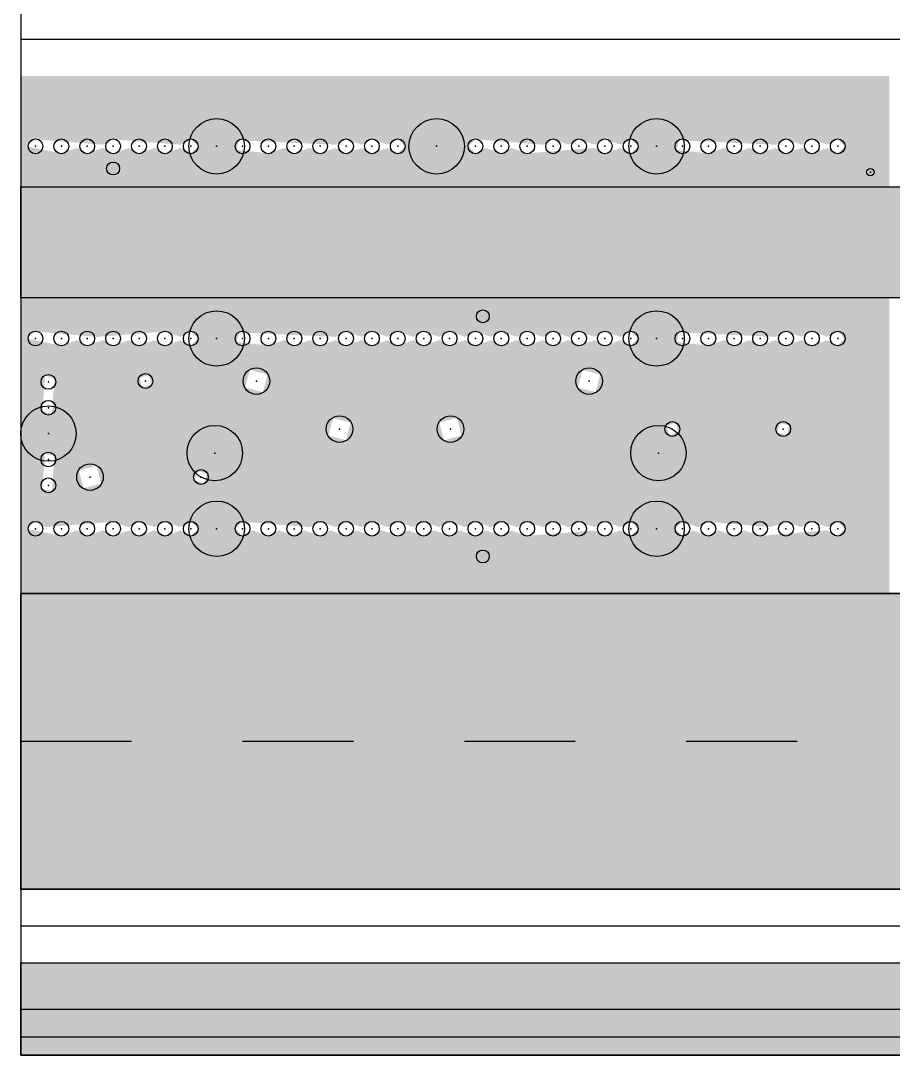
# Model space of a CAD drawing. Header units: metres. Extents: x 0 to 260, y 0 to 111.
# Drawn here: x 0 to 47.2, y 0 to 56 of the extents above; entities that cross this region are included whole.
import ezdxf

# ---------------------------------------------------------------- set-up
doc = ezdxf.new("R2010")
doc.units = ezdxf.units.M
for name, color, linetype in [('CABLE_COMM', 150, 'Continuous'), ('CURB', 8, 'Continuous'), ('HEATING_T1', 1, 'Continuous'), ('LAMPS', 2, 'Continuous'), ('NEW_BUSH', 3, 'Continuous'), ('NEW_LAMP', 2, 'Continuous'), ('NEW_LAWN', 82, 'Continuous'), ('NEW_TREE', 3, 'Continuous'), ('OVERHEAD_POWER_LINE', 6, 'Continuous'), ('PATHS', 33, 'Continuous'), ('ROAD', 251, 'Continuous'), ('ROAD_MARKINGS', 7, 'Continuous'), ('SIDEWALK', 31, 'Continuous'), ('TERRITORY_BOUNDARY', 8, 'Continuous'), ('WATER_SUPPLY_B1', 5, 'Continuous')]:
    doc.layers.add(name, color=color, linetype=linetype)

msp = doc.modelspace()

# ---------------------------------------------------------------- hatches: boundary and pattern name
at = {"layer": 'NEW_LAWN'}
h = msp.add_hatch(color=82, dxfattribs=at)
h.paths.add_polyline_path([(0, 53), (47, 53), (47, 47), (0.001, 47)])
h.paths.add_polyline_path([(0.283, 49.2), (2.2, 48.821), (3.055, 49.114), (3.6, 48.821), (4.455, 49.114), (5, 48.821), (5.855, 49.114), (6.4, 48.821), (7.255, 49.114), (7.8, 48.821), (8.655, 49.114), (9.2, 48.821), (9.579, 49.2), (9.2, 49.579), (8.655, 49.286), (5, 49.579), (4.455, 49.286), (0.8, 49.579)], flags=16)
h.paths.add_polyline_path([(40.855, 49.286), (35.611, 49.528), (35.472, 49.011), (37.2, 48.821), (38.055, 49.114), (38.6, 48.821), (39.455, 49.114), (40, 48.821), (40.855, 49.114), (41.4, 48.821), (42.255, 49.114), (42.8, 48.821), (43.655, 49.114), (44.2, 48.821), (44.579, 49.2), (44.2, 49.579), (43.655, 49.286), (42.8, 49.579), (42.255, 49.286), (41.4, 49.579)], flags=16)
h.paths.add_polyline_path([(28.255, 49.286), (24.6, 49.579), (24.221, 49.2), (24.6, 48.821), (25.145, 49.114), (26, 48.821), (26.545, 49.114), (27.4, 48.821), (31.055, 49.114), (31.6, 48.821), (32.455, 49.114), (33, 48.821), (33.379, 49.2), (33, 49.579), (32.455, 49.286), (31.6, 49.579), (31.055, 49.286), (30.2, 49.579), (29.655, 49.286), (28.8, 49.579)], flags=16)
h.paths.add_polyline_path([(17.055, 49.286), (11.811, 49.528), (11.672, 49.011), (13.4, 48.821), (14.255, 49.114), (14.8, 48.821), (15.655, 49.114), (16.2, 48.821), (17.055, 49.114), (17.6, 48.821), (18.455, 49.114), (19, 48.821), (19.855, 49.114), (20.4, 48.821), (20.779, 49.2), (20.4, 49.579), (19.855, 49.286), (19, 49.579), (18.455, 49.286), (17.6, 49.579)], flags=16)
h = msp.add_hatch(color=82, dxfattribs=at)
h.paths.add_polyline_path([(0.001, 41), (47, 41), (47, 25), (0.001, 25)])
h.paths.add_polyline_path([(0.283, 28.5), (2.2, 28.121), (3.055, 28.414), (3.6, 28.121), (4.455, 28.414), (5, 28.121), (5.855, 28.414), (6.4, 28.121), (7.255, 28.414), (7.8, 28.121), (8.655, 28.414), (9.2, 28.121), (9.579, 28.5), (9.2, 28.879), (8.655, 28.586), (7.8, 28.879), (7.255, 28.586), (6.4, 28.879), (5.855, 28.586), (5, 28.879), (1.345, 28.586), (0.8, 28.879)], flags=16)
h.paths.add_polyline_path([(0.283, 38.798), (2.2, 38.419), (3.055, 38.712), (3.6, 38.419), (4.455, 38.712), (5, 38.419), (5.855, 38.712), (6.4, 38.419), (7.255, 38.712), (7.8, 38.419), (8.655, 38.712), (9.2, 38.419), (9.579, 38.798), (9.2, 39.177), (8.655, 38.884), (7.8, 39.177), (4.145, 38.884), (0.8, 39.177)], flags=16)
h.paths.add_polyline_path([(40.855, 38.884), (35.611, 39.126), (35.472, 38.609), (37.2, 38.419), (38.055, 38.712), (38.6, 38.419), (39.455, 38.712), (40, 38.419), (40.855, 38.712), (41.4, 38.419), (42.255, 38.712), (42.8, 38.419), (43.655, 38.712), (44.2, 38.419), (44.579, 38.798), (44.2, 39.177), (43.655, 38.884), (42.8, 39.177), (42.255, 38.884), (41.4, 39.177)], flags=16)
h.paths.add_polyline_path([(36.655, 28.586), (35.8, 28.879), (35.421, 28.5), (35.8, 28.121), (36.345, 28.414), (37.2, 28.121), (37.745, 28.414), (38.6, 28.121), (39.145, 28.414), (40, 28.121), (43.655, 28.414), (44.2, 28.121), (44.579, 28.5), (44.2, 28.879), (43.655, 28.586), (42.8, 28.879), (42.255, 28.586), (41.4, 28.879), (40.545, 28.586), (37.2, 28.879)], flags=16)
h.paths.add_polyline_path([(41.439, 33.569), (41.578, 34.087), (41.061, 34.225), (40.922, 33.708)], flags=16)
h.paths.add_polyline_path([(35.578, 33.708), (35.439, 34.225), (34.922, 34.087), (35.061, 33.569)], flags=16)
h.paths.add_polyline_path([(15.655, 28.586), (12, 28.879), (11.621, 28.5), (12, 28.121), (12.545, 28.414), (13.4, 28.121), (13.945, 28.414), (14.8, 28.121), (15.345, 28.414), (16.2, 28.121), (16.745, 28.414), (17.6, 28.121), (18.145, 28.414), (19, 28.121), (19.545, 28.414), (20.4, 28.121), (20.945, 28.414), (21.8, 28.121), (22.345, 28.414), (23.2, 28.121), (23.745, 28.414), (24.6, 28.121), (25.145, 28.414), (26, 28.121), (26.545, 28.414), (27.4, 28.121), (31.055, 28.414), (31.6, 28.121), (32.455, 28.414), (33, 28.121), (33.379, 28.5), (33, 28.879), (32.455, 28.586), (31.6, 28.879), (31.055, 28.586), (30.2, 28.879), (29.655, 28.586), (28.8, 28.879), (28.255, 28.586), (27.4, 28.879), (26.855, 28.586), (26, 28.879), (25.455, 28.586), (24.6, 28.879), (24.055, 28.586), (23.2, 28.879), (22.655, 28.586), (21.8, 28.879), (21.255, 28.586), (20.4, 28.879), (19.855, 28.586), (19, 28.879), (18.455, 28.586), (17.6, 28.879), (17.055, 28.586), (16.2, 28.879)], flags=16)
h.paths.add_polyline_path([(17.055, 38.884), (11.811, 39.126), (11.672, 38.609), (13.4, 38.419), (14.255, 38.712), (14.8, 38.419), (15.655, 38.712), (16.2, 38.419), (17.055, 38.712), (17.6, 38.419), (18.455, 38.712), (19, 38.419), (19.855, 38.712), (20.4, 38.419), (21.255, 38.712), (21.8, 38.419), (22.655, 38.712), (23.2, 38.419), (24.055, 38.712), (24.6, 38.419), (25.455, 38.712), (26, 38.419), (26.855, 38.712), (27.4, 38.419), (28.255, 38.712), (28.8, 38.419), (29.655, 38.712), (30.2, 38.419), (31.055, 38.712), (31.6, 38.419), (32.455, 38.712), (33, 38.419), (33.379, 38.798), (33, 39.177), (32.455, 38.884), (31.6, 39.177), (31.055, 38.884), (30.2, 39.177), (29.655, 38.884), (28.8, 39.177), (28.255, 38.884), (27.4, 39.177), (26.855, 38.884), (26, 39.177), (25.455, 38.884), (24.6, 39.177), (24.055, 38.884), (23.2, 39.177), (22.655, 38.884), (21.8, 39.177), (21.255, 38.884), (20.4, 39.177), (19.855, 38.884), (19, 39.177), (18.455, 38.884), (17.6, 39.177)], flags=16)
h.paths.add_polyline_path([(31.099, 35.89), (31.355, 36.845), (30.401, 37.1), (30.145, 36.146)], flags=16)
h.paths.add_polyline_path([(23.855, 33.548), (23.599, 34.502), (22.645, 34.247), (22.901, 33.292)], flags=16)
h.paths.add_polyline_path([(17.599, 33.292), (17.855, 34.247), (16.901, 34.502), (16.645, 33.548)], flags=16)
h.paths.add_polyline_path([(13.099, 35.89), (13.355, 36.845), (12.401, 37.1), (12.145, 36.146)], flags=16)
h.paths.add_polyline_path([(9.939, 30.971), (10.078, 31.488), (9.561, 31.627), (9.422, 31.11)], flags=16)
h.paths.add_polyline_path([(7.078, 36.306), (6.939, 36.823), (6.422, 36.685), (6.561, 36.167)], flags=16)
h.paths.add_polyline_path([(4.355, 30.95), (4.099, 31.904), (3.145, 31.648), (3.401, 30.694)], flags=16)
h.paths.add_polyline_path([(1.689, 34.722), (1.828, 36.639), (1.311, 36.778), (1.172, 34.86)], flags=16)
h.paths.add_polyline_path([(1.689, 30.522), (1.828, 32.439), (1.311, 32.578), (1.172, 30.66)], flags=16)
at = {"layer": 'PATHS'}
msp.add_hatch(color=33, dxfattribs=at).paths.add_polyline_path([(0, 47), (57, 47), (57, 59), (63, 59), (63, 47), (70, 47), (70, 52), (90, 52), (90, 47), (170, 47), (170, 52), (190, 52), (190, 47), (197, 47), (197, 59), (203, 59), (203, 47), (260, 47), (260, 41), (203, 41), (203, 25), (197, 25), (197, 41), (190, 41), (190, 36), (170, 36), (170, 41), (90, 41), (90, 36), (70, 36), (70, 41), (63, 41), (63, 25), (57, 25), (57, 41), (0, 41)])
at = {"layer": 'ROAD'}
msp.add_hatch(color=251, dxfattribs=at).paths.add_polyline_path([(0, 9), (0, 25), (260, 25), (260, 9)])
at = {"layer": 'SIDEWALK'}
msp.add_hatch(color=31, dxfattribs=at).paths.add_polyline_path([(0, 0), (0, 5), (260, 5), (260, 0)])

# ---------------------------------------------------------------- linework, layer by layer
at = {"layer": 'CABLE_COMM'}
msp.add_polyline3d([(0, 1, -0.6), (260, 1, -0.6)], dxfattribs=at)
at = {"layer": 'CURB'}
msp.add_lwpolyline([(260, 9), (260, 25), (0, 25), (0, 9)], close=True, dxfattribs=at)
at = {"layer": 'HEATING_T1'}
msp.add_polyline3d([(0, 55, -1.4), (260, 55, -1.4)], dxfattribs=at)
at = {"layer": 'LAMPS'}
for p, q in [((5, 48), (5, 48, 5)), ((25, 40), (25, 40, 5)), ((25, 27), (25, 27, 9))]:
    msp.add_line(p, q, dxfattribs=at)
for centre in [(5, 48, 5), (25, 40, 5), (25, 27, 9)]:
    msp.add_circle(centre, 0.35, dxfattribs=at)
at = {"layer": 'NEW_BUSH'}
for centre, radius in [((0.8, 49.2), 0.4), ((2.2, 49.2), 0.4), ((3.6, 49.2), 0.4), ((5, 49.2), 0.4), ((6.4, 49.2), 0.4), ((7.8, 49.2), 0.4), ((9.2, 49.2), 0.4), ((12, 49.2), 0.4), ((13.4, 49.2), 0.4), ((14.8, 49.2), 0.4), ((16.2, 49.2), 0.4), ((17.6, 49.2), 0.4), ((19, 49.2), 0.4), ((20.4, 49.2), 0.4), ((24.6, 49.2), 0.4), ((26, 49.2), 0.4), ((27.4, 49.2), 0.4), ((28.8, 49.2), 0.4), ((30.2, 49.2), 0.4), ((31.6, 49.2), 0.4), ((33, 49.2), 0.4), ((35.8, 49.2), 0.4), ((37.2, 49.2), 0.4), ((38.6, 49.2), 0.4), ((40, 49.2), 0.4), ((41.4, 49.2), 0.4), ((42.8, 49.2), 0.4), ((44.2, 49.2), 0.4), ((0.8, 38.798), 0.4), ((2.2, 38.798), 0.4), ((3.6, 38.798), 0.4), ((5, 38.798), 0.4), ((6.4, 38.798), 0.4), ((7.8, 38.798), 0.4), ((9.2, 38.798), 0.4), ((12, 38.798), 0.4), ((13.4, 38.798), 0.4), ((14.8, 38.798), 0.4), ((16.2, 38.798), 0.4), ((17.6, 38.798), 0.4), ((19, 38.798), 0.4), ((20.4, 38.798), 0.4), ((21.8, 38.798), 0.4), ((23.2, 38.798), 0.4), ((24.6, 38.798), 0.4), ((26, 38.798), 0.4), ((27.4, 38.798), 0.4), ((28.8, 38.798), 0.4), ((30.2, 38.798), 0.4), ((31.6, 38.798), 0.4), ((33, 38.798), 0.4), ((35.8, 38.798), 0.4), ((37.2, 38.798), 0.4), ((38.6, 38.798), 0.4), ((40, 38.798), 0.4), ((41.4, 38.798), 0.4), ((42.8, 38.798), 0.4), ((44.2, 38.798), 0.4), ((12.75, 36.495), 0.72), ((30.75, 36.495), 0.72), ((1.5, 36.45), 0.4), ((6.75, 36.495), 0.4), ((1.5, 35.05), 0.4), ((17.25, 33.897), 0.72), ((23.25, 33.897), 0.72), ((35.25, 33.897), 0.4), ((41.25, 33.897), 0.4), ((1.5, 32.25), 0.4), ((3.75, 31.299), 0.72), ((9.75, 31.299), 0.4), ((1.5, 30.85), 0.4), ((0.8, 28.5), 0.4), ((2.2, 28.5), 0.4), ((3.6, 28.5), 0.4), ((5, 28.5), 0.4), ((6.4, 28.5), 0.4), ((7.8, 28.5), 0.4), ((9.2, 28.5), 0.4), ((12, 28.5), 0.4), ((13.4, 28.5), 0.4), ((14.8, 28.5), 0.4), ((16.2, 28.5), 0.4), ((17.6, 28.5), 0.4), ((19, 28.5), 0.4), ((20.4, 28.5), 0.4), ((21.8, 28.5), 0.4), ((23.2, 28.5), 0.4), ((24.6, 28.5), 0.4), ((26, 28.5), 0.4), ((27.4, 28.5), 0.4), ((28.8, 28.5), 0.4), ((30.2, 28.5), 0.4), ((31.6, 28.5), 0.4), ((33, 28.5), 0.4), ((35.8, 28.5), 0.4), ((37.2, 28.5), 0.4), ((38.6, 28.5), 0.4), ((40, 28.5), 0.4), ((41.4, 28.5), 0.4), ((42.8, 28.5), 0.4), ((44.2, 28.5), 0.4)]:
    msp.add_circle(centre, radius, dxfattribs=at)
for p in [(0.8, 49.2), (2.2, 49.2), (3.6, 49.2), (5, 49.2), (6.4, 49.2), (7.8, 49.2), (9.2, 49.2), (12, 49.2), (13.4, 49.2), (14.8, 49.2), (16.2, 49.2), (17.6, 49.2), (19, 49.2), (20.4, 49.2), (24.6, 49.2), (26, 49.2), (27.4, 49.2), (28.8, 49.2), (30.2, 49.2), (31.6, 49.2), (33, 49.2), (35.8, 49.2), (37.2, 49.2), (38.6, 49.2), (40, 49.2), (41.4, 49.2), (42.8, 49.2), (44.2, 49.2), (0.8, 38.798), (2.2, 38.798), (3.6, 38.798), (5, 38.798), (6.4, 38.798), (7.8, 38.798), (9.2, 38.798), (12, 38.798), (13.4, 38.798), (14.8, 38.798), (16.2, 38.798), (17.6, 38.798), (19, 38.798), (20.4, 38.798), (21.8, 38.798), (23.2, 38.798), (24.6, 38.798), (26, 38.798), (27.4, 38.798), (28.8, 38.798), (30.2, 38.798), (31.6, 38.798), (33, 38.798), (35.8, 38.798), (37.2, 38.798), (38.6, 38.798), (40, 38.798), (41.4, 38.798), (42.8, 38.798), (44.2, 38.798), (1.5, 36.45), (6.75, 36.495), (12.75, 36.495), (30.75, 36.495), (1.5, 35.05), (17.25, 33.897), (23.25, 33.897), (35.25, 33.897), (41.25, 33.897), (1.5, 32.25), (1.5, 30.85), (3.75, 31.299), (9.75, 31.299), (0.8, 28.5), (2.2, 28.5), (3.6, 28.5), (5, 28.5), (6.4, 28.5), (7.8, 28.5), (9.2, 28.5), (12, 28.5), (13.4, 28.5), (14.8, 28.5), (16.2, 28.5), (17.6, 28.5), (19, 28.5), (20.4, 28.5), (21.8, 28.5), (23.2, 28.5), (24.6, 28.5), (26, 28.5), (27.4, 28.5), (28.8, 28.5), (30.2, 28.5), (31.6, 28.5), (33, 28.5), (35.8, 28.5), (37.2, 28.5), (38.6, 28.5), (40, 28.5), (41.4, 28.5), (42.8, 28.5), (44.2, 28.5)]:
    msp.add_point(p, dxfattribs=at)
at = {"layer": 'NEW_LAMP'}
msp.add_circle((45.964, 47.8), 0.2, dxfattribs=at)
msp.add_point((45.964, 47.8), dxfattribs=at)
at = {"layer": 'NEW_TREE'}
for centre in [(10.6, 49.2), (22.5, 49.2), (34.4, 49.2), (10.6, 38.798), (34.4, 38.798), (1.5, 33.65), (10.5, 32.598), (34.5, 32.598), (10.6, 28.5), (34.4, 28.5)]:
    msp.add_circle(centre, 1.5, dxfattribs=at)
for p in [(10.6, 49.2), (22.5, 49.2), (34.4, 49.2), (10.6, 38.798), (34.4, 38.798), (1.5, 33.65), (10.5, 32.598), (34.5, 32.598), (10.6, 28.5), (34.4, 28.5)]:
    msp.add_point(p, dxfattribs=at)
at = {"layer": 'OVERHEAD_POWER_LINE'}
for p, q in [((0, 7, 9), (260, 7, 9)), ((0, 7), (0, 7, 9)), ((35, 7), (35, 7, 9))]:
    msp.add_line(p, q, dxfattribs=at)
at = {"layer": 'PATHS'}
msp.add_lwpolyline([(170, 41), (90, 41), (90, 36), (70, 36), (70, 41), (63, 41), (63, 25), (57, 25), (57, 41), (0, 41), (0, 47), (57, 47), (57, 59), (63, 59), (63, 47), (70, 47), (70, 52), (90, 52), (90, 47), (170, 47)], dxfattribs=at)
at = {"layer": 'ROAD'}
msp.add_lwpolyline([(0, 9), (0, 25), (260, 25), (260, 9)], close=True, dxfattribs=at)
at = {"layer": 'ROAD_MARKINGS'}
for p, q in [((0, 17), (6, 17)), ((12, 17), (18, 17)), ((24, 17), (30, 17)), ((36, 17), (42, 17))]:
    msp.add_line(p, q, dxfattribs=at)
at = {"layer": 'SIDEWALK'}
msp.add_lwpolyline([(0, 0), (0, 5), (260, 5), (260, 0)], close=True, dxfattribs=at)
at = {"layer": 'TERRITORY_BOUNDARY'}
msp.add_lwpolyline([(260, 0), (260, 110), (0, 110), (0, 0)], close=True, dxfattribs=at)
at = {"layer": 'WATER_SUPPLY_B1'}
msp.add_polyline3d([(0, 2.5, -1.8), (260, 2.5, -1.8)], dxfattribs=at)

doc.saveas('drawing.dxf')
